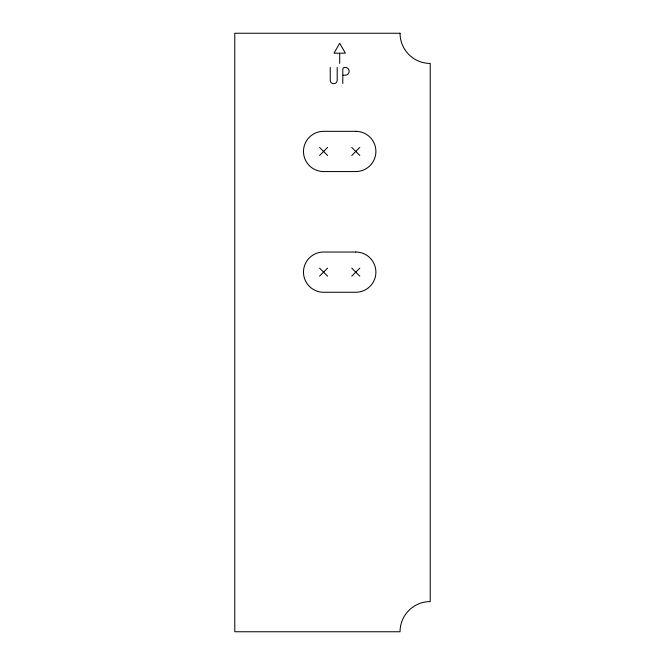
<?xml version="1.0" encoding="UTF-8"?>
<svg xmlns="http://www.w3.org/2000/svg" width="665" height="665" viewBox="0 0 665 665"><rect width="100%" height="100%" fill="white"/><g stroke="black" fill="none" stroke-linecap="round" stroke-linejoin="round"><path stroke-width="1" d="M319.574 155.469L327.621 147.414M351.76 155.469L359.807 147.414M319.574 276.175L327.621 268.12M351.76 276.175L359.807 268.12M339.291 53.175L333.996 53.175L339.69 43.308L345.393 53.175L339.69 53.175L339.69 63.424M343.19 75.203L345.268 75.203A3.882 3.882 0 0 0 349.142 71.33A3.882 3.882 0 0 0 345.268 67.448L344.678 67.448A1.887 1.887 0 0 0 342.791 69.335L342.791 83.541M351.76 147.414L359.807 155.469M319.574 147.414L327.621 155.469M351.76 268.12L359.807 276.175M319.574 268.12L327.621 276.175M337.197 67.448L337.197 80.241A3.483 3.483 0 0 1 333.722 83.715A3.483 3.483 0 0 1 330.239 80.241L330.239 67.448M400.047 33.25L234.778 33.25L234.778 631.75L400.047 631.75A30.174 30.174 0 0 1 430.222 601.576L430.222 63.424A30.174 30.174 0 0 1 400.047 33.25M355.783 131.321L323.597 131.321A20.116 20.116 0 0 0 303.481 151.437A20.116 20.116 0 0 0 323.597 171.562L355.783 171.562A20.116 20.116 0 0 0 375.908 151.437A20.116 20.116 0 0 0 355.783 131.321M355.783 252.027L323.597 252.027A20.116 20.116 0 0 0 303.481 272.143A20.116 20.116 0 0 0 323.597 292.268L355.783 292.268A20.116 20.116 0 0 0 375.908 272.143A20.116 20.116 0 0 0 355.783 252.027"/></g></svg>
